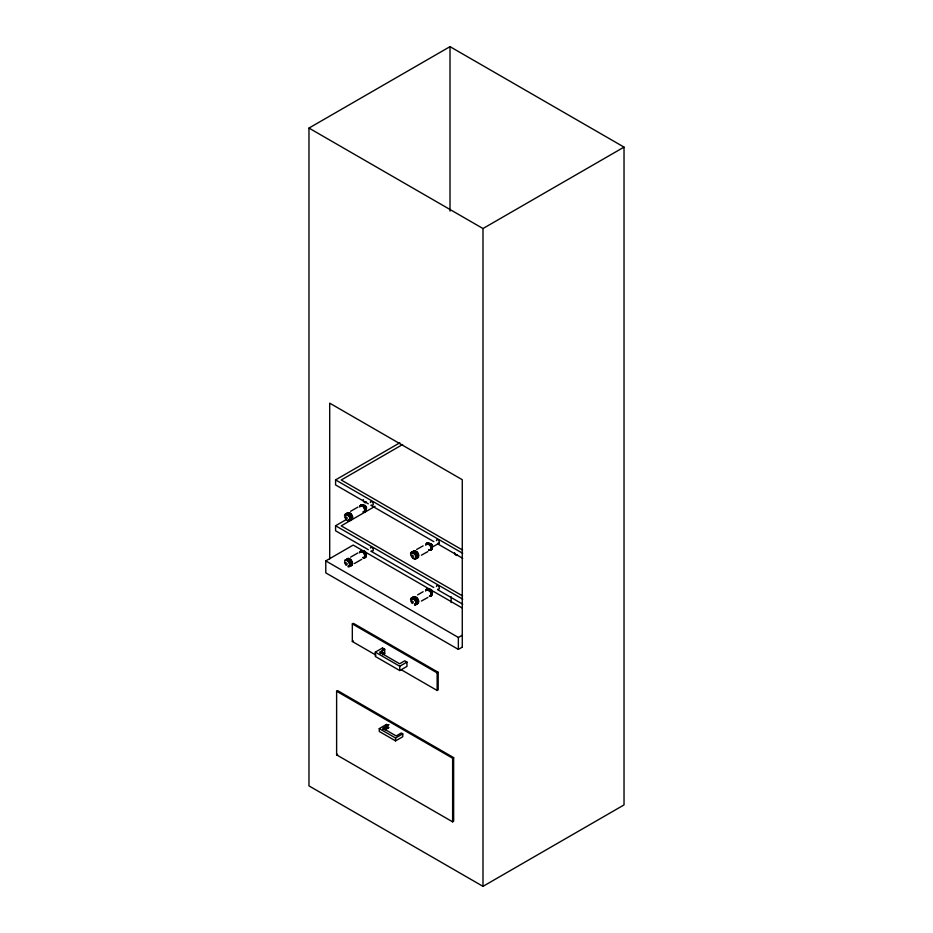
<?xml version="1.0" encoding="UTF-8"?>
<svg xmlns="http://www.w3.org/2000/svg" width="933" height="933" viewBox="0 0 933 933"><rect width="100%" height="100%" fill="white"/><g stroke="black" fill="none" stroke-linecap="round" stroke-linejoin="round"><path stroke-width="1.4" d="M344.44 515.762L345.583 513.885M350.19 518.748L348.639 520.521M352.382 517.488L351.344 519.133M352.394 518.643L352.289 516.742M349.817 565.421L348.639 561.713M350.19 564.617L349.91 566.343M359.52 507.051L360.989 505.185L363.404 506.351M352.382 563.345L351.636 564.827L350.213 565.036M360.476 506.502L360.873 505.161M359.52 552.907L361.339 550.645M365.654 509.826L365.316 510.981M365.654 555.683L365.316 556.838M410.52 553.91L410.917 552.581C413.937 550.272 417.809 555.66 416.281 558.482L414.928 559.17M410.812 553.747L411.196 552.406M411.896 553.117L412.293 551.776M412.701 552.651L413.097 551.31C416.13 549.012 419.99 554.389 418.474 557.211L417.716 557.759M410.52 599.767L410.917 598.438C413.937 596.129 417.809 601.517 416.281 604.339L415.535 604.876M416.281 556.908L414.719 558.68M410.812 599.604L410.905 598.858M417.366 556.278L416.34 557.922M412.701 598.508L413.855 596.63M416.281 602.765L415.243 604.409M417.389 603.289L417.366 602.135M425.6 545.21L426.754 543.321M426.556 544.65L426.952 543.321M425.6 591.067L426.754 589.178L428.842 589.224M431.361 548.196L431.023 549.35M431.734 547.974L430.614 549.677M431.361 594.053L430.614 595.534M431.734 593.831L431.396 594.986M432.026 593.668L431.746 595.406L429.297 596.222M345.63 514.375L347.997 513.197L350.831 515.646L351.589 519.11L349.222 520.287M345.921 514.211L346.679 513.243M346.015 514.713L346.679 513.885M346.726 513.745L348.091 512.637L349.852 513.325M347.006 513.582C349.269 510.374 353.549 515.716 352.686 518.48L352.103 519.226M349.572 520.078L349.572 517.372M349.91 520.486L350.108 518.002M351.006 519.856L351.205 517.372M359.905 506.129L360.208 505.546C363.275 502.689 367.544 508.24 365.958 511.226L363.508 512.042M360.29 505.919L360.581 505.336M360.674 506.257L362.144 505.126M364.908 510.864L363.73 511.82M365.001 511.785L364.943 508.497M365.853 510.304L364.535 511.529M365.666 511.401L365.853 508.917M345.63 560.232L346.994 559.124L349.409 560.29M345.921 560.068C348.301 556.744 353.071 562.774 351.298 565.55L348.464 565.818M346.726 559.602L348.382 558.331L351.309 560.022L352.779 563.579L351.636 565.468M347.006 559.438L347.776 558.47M349.164 566.261L350.108 565.258M350.26 565.631L350.913 564.792M351.006 565.713L351.205 563.229M352.009 564.162L351.344 564.99M352.103 565.083L352.289 562.599M359.905 551.998L360.208 551.403M360.29 551.776L360.581 551.193M360.57 551.613L360.873 551.018M360.966 551.939L361.806 551.625L363.73 553.001L364.99 556.068M364.908 556.721L363.73 557.677M365.188 556.546L364.535 557.386M365.293 557.467L365.573 554.937M365.666 557.258L365.608 553.969M411.71 552.534L412.001 551.951C415.033 549.642 418.905 555.018 417.378 557.841L415.313 558.435M412.106 552.872L414.182 551.823M412.386 552.698L413.739 552.744M413.097 551.73L413.389 551.146M415.651 558.226L415.243 554.738L412.188 552.546M416.001 558.645L416.188 556.161M416.748 557.596L416.993 555.695L415.815 553.374M417.098 558.016L417.284 555.532M418.381 556.29L417.436 557.293M418.182 557.386L418.381 554.89M425.996 544.289L426.288 543.706M426.369 544.067L427.419 542.936M430.731 549.514L430.731 546.82M431.081 549.934L431.279 547.449M431.944 548.464L430.475 549.584M431.373 549.77L431.652 547.228M411.71 598.391L412.759 597.26M412.001 598.228L412.293 597.633M412.106 598.729L413.051 597.726M412.386 598.554L413.459 598.345L415.01 599.697M413.097 597.587L413.389 597.003M416.001 604.502L416.188 602.018M416.748 603.453L416.748 600.759L413.89 597.855M417.284 602.776L416.631 603.616M416.398 603.663L417.774 602.368L416.911 599.662L414.835 597.54L412.468 597.423M417.832 602.823L418.381 602.147M418.182 603.243L418.381 600.759M425.996 590.146L426.288 589.563M426.369 589.924L427.419 588.793M426.952 589.178L426.661 589.761L428.177 589.609M430.731 595.371L430.731 592.677M431.081 595.79L431.279 593.306M431.373 595.627L431.396 592.292L428.072 589.131M431.944 594.321L430.475 595.441M345.467 514.678L347.659 514.596M347.368 513.582L348.056 513.092M360.266 506.129L362.75 505.884M349.443 520.871L350.598 518.981L349.735 516.276L347.659 514.165L345.292 514.048M352.394 519.063L351.03 519.751L350.213 519.18M366.226 509.36L366.506 507.237L364.966 505.406M345.117 560.115C348.114 558.307 351.671 563.45 350.202 566.179L348.137 566.774M346.271 560.068L349.117 560.453L350.995 564.15M347.368 559.438L350.213 559.823L352.009 562.762M347.647 559.275L349.187 558.902M360.266 551.986L361.188 551.543M360.546 551.823L361.619 551.111M349.852 565.76L348.639 566.389M366.226 555.217L366.506 553.094L364.511 551.065M365.2 557.001L365.853 554.773M364.535 558.016L365.188 555.158M413.447 551.73L416.293 552.114L418.171 555.811M426.346 544.289L427.559 543.671M432.306 547.519L432.306 544.837L429.798 543.391M430.614 550.307L432.037 548.966L431.944 547.065M413.447 597.587L414.66 596.968L416.584 597.808M426.346 590.146L427.034 589.644M418.124 602.66L416.293 603.196M416.619 604.246L417.378 603.698M417.716 603.616L418.87 601.738L418.007 599.021L415.931 596.91L413.564 596.793M432.306 593.376L432.306 590.694L430.16 589.155M357.899 507.086L350.598 511.307M357.899 552.942L350.598 557.164M354.458 563.509L361.771 559.299M423.127 545.852L416.678 549.467M421.401 555.193L427.85 551.59M423.127 591.709L417.634 594.881M421.401 601.05L427.85 597.447M308.975 128.078L450.009 46.65L624.025 147.111L624.025 804.922L482.991 886.35L308.975 785.889L308.975 128.078L482.991 228.538L624.025 147.111M368.302 503.82L335.577 484.927L335.577 479.9L399.825 442.802M402.636 444.528L341.21 479.994L462.605 550.073M368.302 549.677L335.577 530.784L335.577 525.757L345.653 519.938M375.066 506.304L341.21 525.85L462.605 595.93M462.103 647.245L458.36 649.403L325.78 572.862L325.78 560.908L353.199 545.07L363.205 550.843M432.072 547.228L438.93 543.274M376.022 655.176L352.324 641.496L352.324 623.909L353.35 623.314L438.183 672.296L438.183 689.872L437.145 690.467L400.968 669.579M352.324 641.496L353.35 640.901M384.723 649.251L379.603 652.202L399.639 663.771L404.747 660.821L406.963 662.092L406.963 666.407L399.756 670.559L375.311 656.447L375.311 652.132L382.507 647.98L384.723 649.251L384.723 653.567L382.67 654.744M380.116 653.671L382.507 652.295L384.723 653.567M336.615 691.236L337.641 690.642L453.648 757.619L453.648 821.25L452.622 821.845L336.615 754.867L336.615 691.236L452.622 758.214L453.648 757.619M375.311 652.132L399.756 666.244L406.963 662.092M325.78 560.908L458.36 637.449L462.103 635.291M352.324 623.909L437.145 672.891L438.183 672.296M388.968 724.696L382.833 728.241L396.187 735.95L401.295 733L402.764 733.851L402.764 736.732L395.569 740.884L379.264 731.472L379.264 728.603L386.472 724.44L387.941 725.291L387.941 728.172L386.472 727.32L382.868 729.396M336.615 754.867L337.641 754.272M384.874 729.933L388.968 727.577M379.264 728.603L395.569 738.003L402.764 733.851M360.674 505.173L363.415 505.499M360.663 505.803L363.112 506.514L364.99 510.211M363.718 505.231L364.511 505.208M347.764 513.255L349.187 513.045M345.583 514.515L346.714 514.468M364.395 511.436L365.2 511.144M365.491 511.611L364.173 511.657M351.928 519.436L350.61 519.494M349.455 520.229L348.312 520.276M350.831 520.066L349.513 520.124M349.735 520.707L348.137 520.917M361.048 550.808L364.173 551.473L366.249 554.878L365.958 557.094L363.217 558.062M360.383 551.193L363.124 551.52M360.954 551.496L363.404 552.208M345.875 560.208L347.659 560.453M365.491 557.467L363.112 557.596M427.127 543.111L428.025 542.796C431.104 542.854 434.556 548.814 430.673 550.073L429.961 549.98M426.463 543.484L430.148 544.126M427.069 543.344L428.224 543.286M426.754 543.962L428.539 544.207L430.335 546.027M351.928 565.293L350.318 565.515M350.831 565.934L349.513 565.981M413.564 550.937L416.584 551.951M349.735 566.564L348.417 566.611M412.468 551.566L414.835 552.114M411.383 552.196L412.701 552.149M411.663 552.663L413.086 552.453M430.906 550.143L428.539 550.027M415.815 558.051L416.631 557.759M418.007 557.596L416.398 557.806M416.305 558.366L416.911 558.226M415.815 558.855L414.509 558.902M427.127 588.968L428.025 588.653C431.268 588.431 434.743 595.697 430.253 595.674M426.463 589.353L428.83 589.889M413.855 597.26L416.293 597.971L418.171 601.668M411.383 598.053L412.701 598.006M411.954 598.356L414.404 599.068M411.663 598.531L414.112 599.243M431.279 595.79L429.588 596.059M417.109 603.768L418.007 603.453M414.719 604.537L415.535 604.246M416.911 604.083L414.544 603.966M414.928 605.027L415.815 604.712M361.281 505.021L362.75 505.208M364.068 511.179L364.675 511.272M363.112 511.739L364.593 511.925M363.217 512.205L365.293 511.611L365.316 508.275M348.289 513.127L350.831 514.584L352.091 517.652M346.994 513.267L349.409 514.433M347.484 513.593L348.102 513.675M345.91 513.896L349.443 516.439M348.417 520.754L349.129 520.847M427.734 542.959L430.754 544.744M430.253 549.817L430.964 549.91M430.3 550.295L428.83 549.864M414.66 551.111L415.931 551.485M416.689 557.642L417.401 557.736M361.654 550.668L364.068 551.823M360.989 551.053L363.217 552.021L365.001 554.505M364.173 557.514L364.873 557.619M363.508 557.899L364.208 557.992M348.091 558.494L349.852 559.194M347.484 559.45L348.755 559.823M350.61 565.351L351.309 565.445M348.312 566.133L348.93 566.214M427.734 588.816L430.148 589.983M427.279 589.691L430.335 591.884M429.961 595.837L430.673 595.93M414.17 596.654L417.191 598.438M413.086 597.283L415.488 598.438M413.576 597.598L414.182 597.68M416.689 603.499L417.401 603.593M416.305 604.222L415.593 604.129L415.896 602.182L414.719 599.861M414.509 604.759L415.208 604.864M361.981 505.126L363.124 505.663M430.731 543.997L432.119 545.408M428.072 543.274L429.203 543.822M427.781 543.438L429.483 544.51M347.811 513.838L350.26 515.949L350.995 518.293M413.89 551.998L415.208 552.756M413.459 558.307L414.112 558.599M362.75 551.065L363.415 551.356M363.124 557.351L363.882 557.677M430.731 589.854L431.921 590.881M346.714 560.325L348.032 561.083M335.577 479.9L462.733 553.316M370.821 505.278L433.775 541.618M437.554 543.799L462.733 558.331M335.577 525.757L462.733 599.173M370.821 551.135L433.775 587.475M437.554 589.656L462.733 604.187M366.961 553.012L429.495 589.12M433.25 591.289L462.022 607.896M428.83 543.601L430.475 544.907M363.124 505.231L364.068 505.966M362.75 505.453L364.395 506.759M414.544 551.846L415.488 552.581M413.459 552.476L415.01 553.84M412.701 558.191L413.459 558.739M349.56 513.068L350.505 513.803M348.464 513.698L350.015 515.051M347.368 514.759L348.032 515.226M346.609 520.043L347.368 520.591M428.539 589.633L429.483 590.367M362.75 551.31L365.293 554.342M414.544 597.703L416.619 599.826M349.56 558.925L350.505 559.66M348.312 560.92L345.292 559.905L344.534 562.482M429.588 544.149L431.373 546.633M429.297 544.312L430.614 545.887M416.398 551.765L417.191 552.581M415.313 552.394L416.106 553.211M365.293 506.211L366.039 507.26M363.882 505.779L364.675 506.596M363.508 506.001L364.826 507.564M363.217 506.164L364.01 506.981M429.961 589.796L430.754 590.601M429.588 590.006L431.664 593.423M429.297 590.169L431.081 592.665M350.318 513.616L351.111 514.421M365.293 552.068L365.841 552.733M363.882 551.636L364.675 552.453M363.508 551.858L364.826 553.421M350.318 559.473L352.103 561.958M349.222 560.103L350.015 560.908M348.137 560.733L348.93 561.538M430.673 544.65L431.746 546.423M417.109 552.488L417.716 553.339M416.013 553.117L417.098 554.878M414.928 553.747L416.001 555.508M430.673 590.507L431.746 592.28M430.008 590.892L430.614 591.744M364.593 506.502L365.666 508.263M363.928 506.887L365.293 509.581M417.109 598.345L418.182 600.106M414.928 599.604L416.001 601.377M351.03 514.328L352.103 516.101M349.933 514.969L351.006 516.73M348.639 515.856L349.164 516.579M364.593 552.359L365.666 554.12M363.928 552.744L364.535 553.596M349.933 560.826L351.006 562.587M348.837 561.456L349.91 563.217M430.614 545.863L431.081 546.808M417.716 553.304L418.182 554.249M416.631 599.791L417.098 600.735M364.92 507.494L365.584 509.406M349.455 516.416L349.91 517.36M431.687 546.271L432.037 547.344M431.396 546.435L431.664 547.566M431.023 546.656L431.373 547.729M431.687 592.128L432.142 594.064M431.023 592.513L431.373 593.586M418.124 554.097L418.474 555.17M417.028 554.727L417.389 555.811M415.931 555.357L416.293 556.441M418.124 599.954L418.474 601.039M417.028 600.584L417.389 601.668M415.931 601.214L416.293 602.298M365.608 508.112L366.063 510.059M365.316 554.144L365.584 555.263M364.943 554.354L365.293 555.438M352.044 515.949L352.394 517.022M350.948 516.579L351.298 517.652M349.852 517.209L350.213 518.281M352.044 561.806L352.394 562.879M350.948 562.436L351.298 563.509M349.852 563.066L350.213 564.138M417.284 601.388L417.483 602.531M350.108 563.859L350.307 565.013M482.991 228.538L482.991 886.35M462.278 647.14L462.278 479.702L329.699 403.161L329.699 558.949M458.36 637.449L458.36 649.403M452.622 758.214L452.622 821.845M451.14 596.782L451.14 602.601M450.009 46.65L450.009 211.103M437.145 672.891L437.145 690.467M399.756 666.244L399.756 670.559M395.569 738.003L395.569 740.884M386.472 724.44L386.472 727.32M382.507 647.98L382.507 652.295M370.378 502.502A2.053 1.19 60 0 1 371.824 501.662A2.053 1.19 60 0 1 373.27 504.182A2.053 1.19 60 0 1 371.824 505.01M436.457 540.65A2.053 1.19 60 0 1 437.904 539.822A2.053 1.19 60 0 1 439.361 542.33A2.053 1.19 60 0 1 437.904 543.169M365.339 505.896A2.053 1.19 60 0 1 366.226 508.858M430.673 543.612A2.053 1.19 60 0 1 432.306 545.339M432.457 545.828A2.053 1.19 60 0 1 432.457 546.691M457.45 554.82A2.053 1.19 60 0 1 455.864 555.123A2.053 1.19 60 0 1 454.604 552.744M366.144 501.674A2.053 1.19 60 0 1 364.5 502.386A2.053 1.19 60 0 1 363.299 499.587M370.424 547.951A2.053 1.19 60 0 1 372.08 547.694A2.053 1.19 60 0 1 373.27 550.178A2.053 1.19 60 0 1 371.824 550.878M436.457 586.519A2.053 1.19 60 0 1 437.904 585.679A2.053 1.19 60 0 1 439.361 588.187A2.053 1.19 60 0 1 437.904 589.026M364.243 551.286A2.053 1.19 60 0 1 365.993 552.569M366.226 553.047A2.053 1.19 60 0 1 366.226 554.715M430.673 589.469A2.053 1.19 60 0 1 432.306 591.195M432.457 591.685A2.053 1.19 60 0 1 432.457 592.548M345.035 517.092C346.026 522.807 349.234 515.984 345.035 517.092M345.035 562.949C346.026 568.663 349.234 561.841 345.035 562.949M411.115 555.24C412.106 560.966 415.313 554.132 411.115 555.24M411.115 601.097C412.106 606.823 415.313 599.989 411.115 601.097"/></g></svg>
